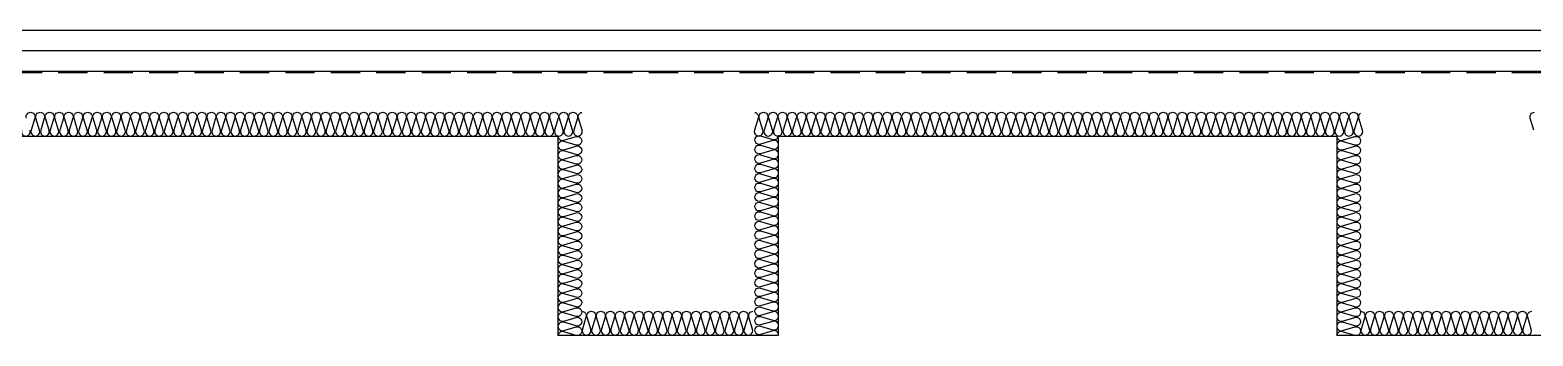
# Model space of a CAD drawing. Header units: millimetres. Extents: x 17311 to 801382, y -242618 to -104888.
# Drawn here: x 774210 to 781158, y -162744 to -161329 of the extents above; entities that cross this region are included whole.
import ezdxf

# ---------------------------------------------------------------- set-up
doc = ezdxf.new("R2010")
doc.units = ezdxf.units.MM
doc.header["$LTSCALE"] = 250
doc.linetypes.add('HID', pattern=[2.8, 1.8, -1])
for name, color, linetype in [('A-FIN', 6, 'Continuous'), ('A-FIN-8', 8, 'Continuous'), ('A-HAT-WIREMESH', 9, 'g_mesh'), ('A-WP', 1, 'HID'), ('ISL', 251, 'Continuous')]:
    doc.layers.add(name, color=color, linetype=linetype)
doc.styles.add('Gdim', font='')
doc.styles.get('Gdim').set_extended_font_data('Dotum')
doc.linetypes.add('g_mesh', pattern='A,10,-0.8,["X",Gdim,S=0.6,R=0,X=-0.15,Y=-0.3],-0.8', length=11.6)

msp = doc.modelspace()

# ---------------------------------------------------------------- linework, layer by layer
at = {"layer": 'A-FIN'}
msp.add_line((759668.7, -161329.5), (783751.7, -161329.5), dxfattribs=at)
at = {"layer": 'A-FIN-8'}
msp.add_line((784342.4, -161521.5), (759578.9, -161521.5), dxfattribs=at)
at = {"layer": 'A-HAT-WIREMESH', "ltscale": 0.6}
msp.add_line((784252.7, -161425.5), (759668.7, -161425.5), dxfattribs=at)
at = {"layer": 'A-WP', "ltscale": 0.3}
msp.add_line((784345.5, -161526.5), (759575.8, -161526.5), dxfattribs=at)
at = {"layer": 'ISL'}
msp.add_lwpolyline([(766870.7, -161819.5), (769450.7, -161819.5), (769450.7, -162739.5), (770470.7, -162739.5), (770470.7, -161819.5), (773050.7, -161819.5), (773050.7, -162739.5), (774070.7, -162739.5), (774070.7, -161819.5), (776650.7, -161819.5), (776650.7, -162739.5), (777670.7, -162739.5), (777670.7, -161819.5), (780250.7, -161819.5), (780250.7, -162739.5), (781270.7, -162739.5), (781270.7, -161819.5), (783950.7, -161819.5), (783950.7, -162539.5), (784670.7, -162539.5), (784670.7, -161589.5), (785560.7, -161589.5)], dxfattribs=at)
for points in [[(774193.3, -161736.1, -0.509267), (774212.7, -161709.5, -0.509267), (774232.1, -161736.1), (774215.3, -161792.8, 1.372593), (774254.1, -161792.8), (774237.3, -161736.1, -0.509267), (774256.7, -161709.5, -0.509267), (774276.1, -161736.1), (774259.3, -161792.8, 1.372593), (774298.1, -161792.8), (774281.3, -161736.1, -0.509267), (774300.7, -161709.5, -0.509267), (774320.1, -161736.1), (774303.3, -161792.8, 1.372593), (774342.1, -161792.8), (774325.3, -161736.1, -0.509267), (774344.7, -161709.5, -0.509267), (774364.1, -161736.1), (774347.3, -161792.8, 1.372593), (774386.1, -161792.8), (774369.3, -161736.1, -0.509267), (774388.7, -161709.5, -0.509267), (774408.1, -161736.1), (774391.3, -161792.8, 1.372593), (774430.1, -161792.8), (774413.3, -161736.1, -0.509267), (774432.7, -161709.5, -0.509267), (774452.1, -161736.1), (774435.3, -161792.8, 1.372593), (774474.1, -161792.8), (774457.3, -161736.1, -0.509267), (774476.7, -161709.5, -0.509267), (774496.1, -161736.1), (774479.3, -161792.8, 1.372593), (774518.1, -161792.8), (774501.3, -161736.1, -0.509267), (774520.7, -161709.5, -0.509267), (774540.1, -161736.1), (774523.3, -161792.8, 1.372593), (774562.1, -161792.8), (774545.3, -161736.1, -0.509267), (774564.7, -161709.5, -0.509267), (774584.1, -161736.1), (774567.3, -161792.8, 1.372593), (774606.1, -161792.8), (774589.3, -161736.1, -0.509267), (774608.7, -161709.5, -0.509267), (774628.1, -161736.1), (774611.3, -161792.8, 1.372593), (774650.1, -161792.8), (774633.3, -161736.1, -0.509267), (774652.7, -161709.5, -0.509267), (774672.1, -161736.1), (774655.3, -161792.8, 1.372593), (774694.1, -161792.8), (774677.3, -161736.1, -0.509267), (774696.7, -161709.5, -0.509267), (774716.1, -161736.1), (774699.3, -161792.8, 1.372593), (774738.1, -161792.8), (774721.3, -161736.1, -0.509267), (774740.7, -161709.5, -0.509267), (774760.1, -161736.1), (774743.3, -161792.8, 1.372593), (774782.1, -161792.8), (774765.3, -161736.1, -0.509267), (774784.7, -161709.5, -0.509267), (774804.1, -161736.1), (774787.3, -161792.8, 1.372593), (774826.1, -161792.8), (774809.3, -161736.1, -0.509267), (774828.7, -161709.5, -0.509267), (774848.1, -161736.1), (774831.3, -161792.8, 1.372593), (774870.1, -161792.8), (774853.3, -161736.1, -0.509267), (774872.7, -161709.5, -0.509267), (774892.1, -161736.1), (774875.3, -161792.8, 1.372593), (774914.1, -161792.8), (774897.3, -161736.1, -0.509267), (774916.7, -161709.5, -0.509267), (774936.1, -161736.1), (774919.3, -161792.8, 1.372593), (774958.1, -161792.8), (774941.3, -161736.1, -0.509267), (774960.7, -161709.5, -0.509267), (774980.1, -161736.1), (774963.3, -161792.8, 1.372593), (775002.1, -161792.8), (774985.3, -161736.1, -0.509267), (775004.7, -161709.5, -0.509267), (775024.1, -161736.1), (775007.3, -161792.8, 1.372593), (775046.1, -161792.8), (775029.3, -161736.1, -0.509267), (775048.7, -161709.5, -0.509267), (775068.1, -161736.1), (775051.3, -161792.8, 1.372593), (775090.1, -161792.8), (775073.3, -161736.1, -0.509267), (775092.7, -161709.5, -0.509267), (775112.1, -161736.1), (775095.3, -161792.8, 1.372593), (775134.1, -161792.8), (775117.3, -161736.1, -0.509267), (775136.7, -161709.5, -0.509267), (775156.1, -161736.1), (775139.3, -161792.8, 1.372593), (775178.1, -161792.8), (775161.3, -161736.1, -0.509267), (775180.7, -161709.5, -0.509267), (775200.1, -161736.1), (775183.3, -161792.8, 1.372593), (775222.1, -161792.8), (775205.3, -161736.1, -0.509267), (775224.7, -161709.5, -0.509267), (775244.1, -161736.1), (775227.3, -161792.8, 1.372593), (775266.1, -161792.8), (775249.3, -161736.1, -0.509267), (775268.7, -161709.5, -0.509267), (775288.1, -161736.1), (775271.3, -161792.8, 1.372593), (775310.1, -161792.8), (775293.3, -161736.1, -0.509267), (775312.7, -161709.5, -0.509267), (775332.1, -161736.1), (775315.3, -161792.8, 1.372593), (775354.1, -161792.8), (775337.3, -161736.1, -0.509267), (775356.7, -161709.5, -0.509267), (775376.1, -161736.1), (775359.3, -161792.8, 1.372593), (775398.1, -161792.8), (775381.3, -161736.1, -0.509267), (775400.7, -161709.5, -0.509267), (775420.1, -161736.1), (775403.3, -161792.8, 1.372593), (775442.1, -161792.8), (775425.3, -161736.1, -0.509267), (775444.7, -161709.5, -0.509267), (775464.1, -161736.1), (775447.3, -161792.8, 1.372593), (775486.1, -161792.8), (775469.3, -161736.1, -0.509267), (775488.7, -161709.5, -0.509267), (775508.1, -161736.1), (775491.3, -161792.8, 1.372593), (775530.1, -161792.8), (775513.3, -161736.1, -0.509267), (775532.7, -161709.5, -0.509267), (775552.1, -161736.1), (775535.3, -161792.8, 1.372593), (775574.1, -161792.8), (775557.3, -161736.1, -0.509267), (775576.7, -161709.5, -0.509267), (775596.1, -161736.1), (775579.3, -161792.8, 1.372593), (775618.1, -161792.8), (775601.3, -161736.1, -0.509267), (775620.7, -161709.5, -0.509267), (775640.1, -161736.1), (775623.3, -161792.8, 1.372593), (775662.1, -161792.8), (775645.3, -161736.1, -0.509267), (775664.7, -161709.5, -0.509267), (775684.1, -161736.1), (775667.3, -161792.8, 1.372593), (775706.1, -161792.8), (775689.3, -161736.1, -0.509267), (775708.7, -161709.5, -0.509267), (775728.1, -161736.1), (775711.3, -161792.8, 1.372593), (775750.1, -161792.8), (775733.3, -161736.1, -0.509267), (775752.7, -161709.5, -0.509267), (775772.1, -161736.1), (775755.3, -161792.8, 1.372593), (775794.1, -161792.8), (775777.3, -161736.1, -0.509267), (775796.7, -161709.5, -0.509267), (775816.1, -161736.1), (775799.3, -161792.8, 1.372593), (775838.1, -161792.8), (775821.3, -161736.1, -0.509267), (775840.7, -161709.5, -0.509267), (775860.1, -161736.1), (775843.3, -161792.8, 1.372593), (775882.1, -161792.8), (775865.3, -161736.1, -0.509267), (775884.7, -161709.5, -0.509267), (775904.1, -161736.1), (775887.3, -161792.8, 1.372593), (775926.1, -161792.8), (775909.3, -161736.1, -0.509267), (775928.7, -161709.5, -0.509267), (775948.1, -161736.1), (775931.3, -161792.8, 1.372593), (775970.1, -161792.8), (775953.3, -161736.1, -0.509267), (775972.7, -161709.5, -0.509267), (775992.1, -161736.1), (775975.3, -161792.8, 1.372593), (776014.1, -161792.8), (775997.3, -161736.1, -0.509267), (776016.7, -161709.5, -0.509267), (776036.1, -161736.1), (776019.3, -161792.8, 1.372593), (776058.1, -161792.8), (776041.3, -161736.1, -0.509267), (776060.7, -161709.5, -0.509267), (776080.1, -161736.1), (776063.3, -161792.8, 1.372593), (776102.1, -161792.8), (776085.3, -161736.1, -0.509267), (776104.7, -161709.5, -0.509267), (776124.1, -161736.1), (776107.3, -161792.8, 1.372593), (776146.1, -161792.8), (776129.3, -161736.1, -0.509267), (776148.7, -161709.5, -0.509267), (776168.1, -161736.1), (776151.3, -161792.8, 1.372593), (776190.1, -161792.8), (776173.3, -161736.1, -0.509267), (776192.7, -161709.5, -0.509267), (776212.1, -161736.1), (776195.3, -161792.8, 1.372593), (776234.1, -161792.8), (776217.3, -161736.1, -0.509267), (776236.7, -161709.5, -0.509267), (776256.1, -161736.1), (776239.3, -161792.8, 1.372593), (776278.1, -161792.8), (776261.3, -161736.1, -0.509267), (776280.7, -161709.5, -0.509267), (776300.1, -161736.1), (776283.3, -161792.8, 1.372593), (776322.1, -161792.8), (776305.3, -161736.1, -0.509267), (776324.7, -161709.5, -0.509267), (776344.1, -161736.1), (776327.3, -161792.8, 1.372593), (776366.1, -161792.8), (776349.3, -161736.1, -0.509267), (776368.7, -161709.5, -0.509267), (776388.1, -161736.1), (776371.3, -161792.8, 1.372593), (776410.1, -161792.8), (776393.3, -161736.1, -0.509267), (776412.7, -161709.5, -0.509267), (776432.1, -161736.1), (776415.3, -161792.8, 1.372593), (776454.1, -161792.8), (776437.3, -161736.1, -0.509267), (776456.7, -161709.5, -0.509267), (776476.1, -161736.1), (776459.3, -161792.8, 1.372593), (776498.1, -161792.8), (776481.3, -161736.1, -0.509267), (776500.7, -161709.5, -0.509267), (776520.1, -161736.1), (776503.3, -161792.8, 1.372593), (776542.1, -161792.8), (776525.3, -161736.1, -0.509267), (776544.7, -161709.5, -0.509267), (776564.1, -161736.1), (776547.3, -161792.8, 1.372593), (776586.1, -161792.8), (776569.3, -161736.1, -0.509267), (776588.7, -161709.5, -0.509267), (776608.1, -161736.1), (776591.3, -161792.8, 1.372593), (776630.1, -161792.8), (776613.3, -161736.1, -0.509267), (776632.7, -161709.5, -0.509267), (776652.1, -161736.1), (776635.3, -161792.8, 1.372593), (776674.1, -161792.8), (776657.3, -161736.1, -0.509267), (776676.7, -161709.5, -0.509267), (776696.1, -161736.1), (776679.3, -161792.8, 1.372593), (776718.1, -161792.8), (776701.3, -161736.1, -0.509267), (776720.7, -161709.5, -0.509267), (776740.1, -161736.1), (776723.3, -161792.8, 1.372593), (776762.1, -161792.8), (776745.3, -161736.1, -0.448267), (776760.7, -161709.9, -0.448267)], [(777560.7, -161709.9, -0.448927), (777576.1, -161736.1), (777559.3, -161792.8, 1.372593), (777598.1, -161792.8), (777581.3, -161736.1, -0.509267), (777600.7, -161709.5, -0.509267), (777620.1, -161736.1), (777603.3, -161792.8, 1.372593), (777642.1, -161792.8), (777625.3, -161736.1, -0.509267), (777644.7, -161709.5, -0.509267), (777664.1, -161736.1), (777647.3, -161792.8, 1.372593), (777686.1, -161792.8), (777669.3, -161736.1, -0.509267), (777688.7, -161709.5, -0.509267), (777708.1, -161736.1), (777691.3, -161792.8, 1.372593), (777730.1, -161792.8), (777713.3, -161736.1, -0.509267), (777732.7, -161709.5, -0.509267), (777752.1, -161736.1), (777735.3, -161792.8, 1.372593), (777774.1, -161792.8), (777757.3, -161736.1, -0.509267), (777776.7, -161709.5, -0.509267), (777796.1, -161736.1), (777779.3, -161792.8, 1.372593), (777818.1, -161792.8), (777801.3, -161736.1, -0.509267), (777820.7, -161709.5, -0.509267), (777840.1, -161736.1), (777823.3, -161792.8, 1.372593), (777862.1, -161792.8), (777845.3, -161736.1, -0.509267), (777864.7, -161709.5, -0.509267), (777884.1, -161736.1), (777867.3, -161792.8, 1.372593), (777906.1, -161792.8), (777889.3, -161736.1, -0.509267), (777908.7, -161709.5, -0.509267), (777928.1, -161736.1), (777911.3, -161792.8, 1.372593), (777950.1, -161792.8), (777933.3, -161736.1, -0.509267), (777952.7, -161709.5, -0.509267), (777972.1, -161736.1), (777955.3, -161792.8, 1.372593), (777994.1, -161792.8), (777977.3, -161736.1, -0.509267), (777996.7, -161709.5, -0.509267), (778016.1, -161736.1), (777999.3, -161792.8, 1.372593), (778038.1, -161792.8), (778021.3, -161736.1, -0.509267), (778040.7, -161709.5, -0.509267), (778060.1, -161736.1), (778043.3, -161792.8, 1.372593), (778082.1, -161792.8), (778065.3, -161736.1, -0.509267), (778084.7, -161709.5, -0.509267), (778104.1, -161736.1), (778087.3, -161792.8, 1.372593), (778126.1, -161792.8), (778109.3, -161736.1, -0.509267), (778128.7, -161709.5, -0.509267), (778148.1, -161736.1), (778131.3, -161792.8, 1.372593), (778170.1, -161792.8), (778153.3, -161736.1, -0.509267), (778172.7, -161709.5, -0.509267), (778192.1, -161736.1), (778175.3, -161792.8, 1.372593), (778214.1, -161792.8), (778197.3, -161736.1, -0.509267), (778216.7, -161709.5, -0.509267), (778236.1, -161736.1), (778219.3, -161792.8, 1.372593), (778258.1, -161792.8), (778241.3, -161736.1, -0.509267), (778260.7, -161709.5, -0.509267), (778280.1, -161736.1), (778263.3, -161792.8, 1.372593), (778302.1, -161792.8), (778285.3, -161736.1, -0.509267), (778304.7, -161709.5, -0.509267), (778324.1, -161736.1), (778307.3, -161792.8, 1.372593), (778346.1, -161792.8), (778329.3, -161736.1, -0.509267), (778348.7, -161709.5, -0.509267), (778368.1, -161736.1), (778351.3, -161792.8, 1.372593), (778390.1, -161792.8), (778373.3, -161736.1, -0.509267), (778392.7, -161709.5, -0.509267), (778412.1, -161736.1), (778395.3, -161792.8, 1.372593), (778434.1, -161792.8), (778417.3, -161736.1, -0.509267), (778436.7, -161709.5, -0.509267), (778456.1, -161736.1), (778439.3, -161792.8, 1.372593), (778478.1, -161792.8), (778461.3, -161736.1, -0.509267), (778480.7, -161709.5, -0.509267), (778500.1, -161736.1), (778483.3, -161792.8, 1.372593), (778522.1, -161792.8), (778505.3, -161736.1, -0.509267), (778524.7, -161709.5, -0.509267), (778544.1, -161736.1), (778527.3, -161792.8, 1.372593), (778566.1, -161792.8), (778549.3, -161736.1, -0.509267), (778568.7, -161709.5, -0.509267), (778588.1, -161736.1), (778571.3, -161792.8, 1.372593), (778610.1, -161792.8), (778593.3, -161736.1, -0.509267), (778612.7, -161709.5, -0.509267), (778632.1, -161736.1), (778615.3, -161792.8, 1.372593), (778654.1, -161792.8), (778637.3, -161736.1, -0.509267), (778656.7, -161709.5, -0.509267), (778676.1, -161736.1), (778659.3, -161792.8, 1.372593), (778698.1, -161792.8), (778681.3, -161736.1, -0.509267), (778700.7, -161709.5, -0.509267), (778720.1, -161736.1), (778703.3, -161792.8, 1.372593), (778742.1, -161792.8), (778725.3, -161736.1, -0.509267), (778744.7, -161709.5, -0.509267), (778764.1, -161736.1), (778747.3, -161792.8, 1.372593), (778786.1, -161792.8), (778769.3, -161736.1, -0.509267), (778788.7, -161709.5, -0.509267), (778808.1, -161736.1), (778791.3, -161792.8, 1.372593), (778830.1, -161792.8), (778813.3, -161736.1, -0.509267), (778832.7, -161709.5, -0.509267), (778852.1, -161736.1), (778835.3, -161792.8, 1.372593), (778874.1, -161792.8), (778857.3, -161736.1, -0.509267), (778876.7, -161709.5, -0.509267), (778896.1, -161736.1), (778879.3, -161792.8, 1.372593), (778918.1, -161792.8), (778901.3, -161736.1, -0.509267), (778920.7, -161709.5, -0.509267), (778940.1, -161736.1), (778923.3, -161792.8, 1.372593), (778962.1, -161792.8), (778945.3, -161736.1, -0.509267), (778964.7, -161709.5, -0.509267), (778984.1, -161736.1), (778967.3, -161792.8, 1.372593), (779006.1, -161792.8), (778989.3, -161736.1, -0.509267), (779008.7, -161709.5, -0.509267), (779028.1, -161736.1), (779011.3, -161792.8, 1.372593), (779050.1, -161792.8), (779033.3, -161736.1, -0.509267), (779052.7, -161709.5, -0.509267), (779072.1, -161736.1), (779055.3, -161792.8, 1.372593), (779094.1, -161792.8), (779077.3, -161736.1, -0.509267), (779096.7, -161709.5, -0.509267), (779116.1, -161736.1), (779099.3, -161792.8, 1.372593), (779138.1, -161792.8), (779121.3, -161736.1, -0.509267), (779140.7, -161709.5, -0.509267), (779160.1, -161736.1), (779143.3, -161792.8, 1.372593), (779182.1, -161792.8), (779165.3, -161736.1, -0.509267), (779184.7, -161709.5, -0.509267), (779204.1, -161736.1), (779187.3, -161792.8, 1.372593), (779226.1, -161792.8), (779209.3, -161736.1, -0.509267), (779228.7, -161709.5, -0.509267), (779248.1, -161736.1), (779231.3, -161792.8, 1.372593), (779270.1, -161792.8), (779253.3, -161736.1, -0.509267), (779272.7, -161709.5, -0.509267), (779292.1, -161736.1), (779275.3, -161792.8, 1.372593), (779314.1, -161792.8), (779297.3, -161736.1, -0.509267), (779316.7, -161709.5, -0.509267), (779336.1, -161736.1), (779319.3, -161792.8, 1.372593), (779358.1, -161792.8), (779341.3, -161736.1, -0.509267), (779360.7, -161709.5, -0.509267), (779380.1, -161736.1), (779363.3, -161792.8, 1.372593), (779402.1, -161792.8), (779385.3, -161736.1, -0.509267), (779404.7, -161709.5, -0.509267), (779424.1, -161736.1), (779407.3, -161792.8, 1.372593), (779446.1, -161792.8), (779429.3, -161736.1, -0.509267), (779448.7, -161709.5, -0.509267), (779468.1, -161736.1), (779451.3, -161792.8, 1.372593), (779490.1, -161792.8), (779473.3, -161736.1, -0.509267), (779492.7, -161709.5, -0.509267), (779512.1, -161736.1), (779495.3, -161792.8, 1.372593), (779534.1, -161792.8), (779517.3, -161736.1, -0.509267), (779536.7, -161709.5, -0.509267), (779556.1, -161736.1), (779539.3, -161792.8, 1.372593), (779578.1, -161792.8), (779561.3, -161736.1, -0.509267), (779580.7, -161709.5, -0.509267), (779600.1, -161736.1), (779583.3, -161792.8, 1.372593), (779622.1, -161792.8), (779605.3, -161736.1, -0.509267), (779624.7, -161709.5, -0.509267), (779644.1, -161736.1), (779627.3, -161792.8, 1.372593), (779666.1, -161792.8), (779649.3, -161736.1, -0.509267), (779668.7, -161709.5, -0.509267), (779688.1, -161736.1), (779671.3, -161792.8, 1.372593), (779710.1, -161792.8), (779693.3, -161736.1, -0.509267), (779712.7, -161709.5, -0.509267), (779732.1, -161736.1), (779715.3, -161792.8, 1.372593), (779754.1, -161792.8), (779737.3, -161736.1, -0.509267), (779756.7, -161709.5, -0.509267), (779776.1, -161736.1), (779759.3, -161792.8, 1.372593), (779798.1, -161792.8), (779781.3, -161736.1, -0.509267), (779800.7, -161709.5, -0.509267), (779820.1, -161736.1), (779803.3, -161792.8, 1.372593), (779842.1, -161792.8), (779825.3, -161736.1, -0.509267), (779844.7, -161709.5, -0.509267), (779864.1, -161736.1), (779847.3, -161792.8, 1.372593), (779886.1, -161792.8), (779869.3, -161736.1, -0.509267), (779888.7, -161709.5, -0.509267), (779908.1, -161736.1), (779891.3, -161792.8, 1.372593), (779930.1, -161792.8), (779913.3, -161736.1, -0.509267), (779932.7, -161709.5, -0.509267), (779952.1, -161736.1), (779935.3, -161792.8, 1.372593), (779974.1, -161792.8), (779957.3, -161736.1, -0.509267), (779976.7, -161709.5, -0.509267), (779996.1, -161736.1), (779979.3, -161792.8, 1.372593), (780018.1, -161792.8), (780001.3, -161736.1, -0.509267), (780020.7, -161709.5, -0.509267), (780040.1, -161736.1), (780023.3, -161792.8, 1.372593), (780062.1, -161792.8), (780045.3, -161736.1, -0.509267), (780064.7, -161709.5, -0.509267), (780084.1, -161736.1), (780067.3, -161792.8, 1.372593), (780106.1, -161792.8), (780089.3, -161736.1, -0.509267), (780108.7, -161709.5, -0.509267), (780128.1, -161736.1), (780111.3, -161792.8, 1.372593), (780150.1, -161792.8), (780133.3, -161736.1, -0.509267), (780152.7, -161709.5, -0.509267), (780172.1, -161736.1), (780155.3, -161792.8, 1.372593), (780194.1, -161792.8), (780177.3, -161736.1, -0.509267), (780196.7, -161709.5, -0.509267), (780216.1, -161736.1), (780199.3, -161792.8, 1.372593), (780238.1, -161792.8), (780221.3, -161736.1, -0.509267), (780240.7, -161709.5, -0.509267), (780260.1, -161736.1), (780243.3, -161792.8, 1.372593), (780282.1, -161792.8), (780265.3, -161736.1, -0.509267), (780284.7, -161709.5, -0.509267), (780304.1, -161736.1), (780287.3, -161792.8, 1.372593), (780326.1, -161792.8), (780309.3, -161736.1, -0.509267), (780328.7, -161709.5, -0.509267), (780348.1, -161736.1), (780331.3, -161792.8, 1.372593), (780370.1, -161792.8), (780353.3, -161736.1, -0.32418), (780360.7, -161713.4, -0.32418)], [(781162.1, -161792.8), (781145.3, -161736.1, -0.509267), (781164.7, -161709.5, -0.509267)], [(774171.3, -161792.8, 1.372593), (774210.1, -161792.8)], [(776650.7, -161819.5, 0.509267), (776677.3, -161838.9), (776734, -161822.1, -1.372593), (776734, -161860.9), (776677.3, -161844.1, 0.509267), (776650.7, -161863.5, 0.509267), (776677.3, -161882.9), (776734, -161866.1, -1.372593), (776734, -161904.9), (776677.3, -161888.1, 0.509267), (776650.7, -161907.5, 0.509267), (776677.3, -161926.9), (776734, -161910.1, -1.372593), (776734, -161948.9), (776677.3, -161932.1, 0.509267), (776650.7, -161951.5, 0.509267), (776677.3, -161970.9), (776734, -161954.1, -1.372593), (776734, -161992.9), (776677.3, -161976.1, 0.509267), (776650.7, -161995.5, 0.509267), (776677.3, -162014.9), (776734, -161998.1, -1.372593), (776734, -162036.9), (776677.3, -162020.1, 0.509267), (776650.7, -162039.5, 0.509267), (776677.3, -162058.9), (776734, -162042.1, -1.372593), (776734, -162080.9), (776677.3, -162064.1, 0.509267), (776650.7, -162083.5, 0.509267), (776677.3, -162102.9), (776734, -162086.1, -1.372593), (776734, -162124.9), (776677.3, -162108.1, 0.509267), (776650.7, -162127.5, 0.509267), (776677.3, -162146.9), (776734, -162130.1, -1.372593), (776734, -162168.9), (776677.3, -162152.1, 0.509267), (776650.7, -162171.5, 0.509267), (776677.3, -162190.9), (776734, -162174.1, -1.372593), (776734, -162212.9), (776677.3, -162196.1, 0.509267), (776650.7, -162215.5, 0.509267), (776677.3, -162234.9), (776734, -162218.1, -1.372593), (776734, -162256.9), (776677.3, -162240.1, 0.509267), (776650.7, -162259.5, 0.509267), (776677.3, -162278.9), (776734, -162262.1, -1.372593), (776734, -162300.9), (776677.3, -162284.1, 0.509267), (776650.7, -162303.5, 0.509267), (776677.3, -162322.9), (776734, -162306.1, -1.372593), (776734, -162344.9), (776677.3, -162328.1, 0.509267), (776650.7, -162347.5, 0.509267), (776677.3, -162366.9), (776734, -162350.1, -1.372593), (776734, -162388.9), (776677.3, -162372.1, 0.509267), (776650.7, -162391.5, 0.509267), (776677.3, -162410.9), (776734, -162394.1, -1.372593), (776734, -162432.9), (776677.3, -162416.1, 0.509267), (776650.7, -162435.5, 0.509267), (776677.3, -162454.9), (776734, -162438.1, -1.372593), (776734, -162476.9), (776677.3, -162460.1, 0.509267), (776650.7, -162479.5, 0.509267), (776677.3, -162498.9), (776734, -162482.1, -1.372593), (776734, -162520.9), (776677.3, -162504.1, 0.509267), (776650.7, -162523.5, 0.509267), (776677.3, -162542.9), (776734, -162526.1, -1.372593), (776734, -162564.9), (776677.3, -162548.1, 0.509267), (776650.7, -162567.5, 0.509267), (776677.3, -162586.9), (776734, -162570.1, -1.372593), (776734, -162608.9), (776677.3, -162592.1, 0.509267), (776650.7, -162611.5, 0.509267), (776677.3, -162630.9), (776734, -162614.1, -1.372593), (776734, -162652.9), (776677.3, -162636.1, 0.509267), (776650.7, -162655.5, 0.509267), (776677.3, -162674.9), (776734, -162658.1, -1.372593), (776734, -162696.9), (776677.3, -162680.1, 0.509267), (776650.7, -162699.5, 0.509267), (776677.3, -162718.9), (776734, -162702.1, -1.372593), (776734, -162740.9), (776677.3, -162724.1, 0.509267), (776650.7, -162743.5)], [(777670.7, -162739.5, 0.509267), (777644, -162720), (777587.3, -162736.9, -1.372593), (777587.3, -162698), (777644, -162714.9, 0.509267), (777670.7, -162695.5, 0.509267), (777644, -162676), (777587.3, -162692.9, -1.372593), (777587.3, -162654), (777644, -162670.9, 0.509267), (777670.7, -162651.5, 0.509267), (777644, -162632), (777587.3, -162648.9, -1.372593), (777587.3, -162610), (777644, -162626.9, 0.509267), (777670.7, -162607.5, 0.509267), (777644, -162588), (777587.3, -162604.9, -1.372593), (777587.3, -162566), (777644, -162582.9, 0.509267), (777670.7, -162563.5, 0.509267), (777644, -162544), (777587.3, -162560.9, -1.372593), (777587.3, -162522), (777644, -162538.9, 0.509267), (777670.7, -162519.5, 0.509267), (777644, -162500), (777587.3, -162516.9, -1.372593), (777587.3, -162478), (777644, -162494.9, 0.509267), (777670.7, -162475.5, 0.509267), (777644, -162456), (777587.3, -162472.9, -1.372593), (777587.3, -162434), (777644, -162450.9, 0.509267), (777670.7, -162431.5, 0.509267), (777644, -162412), (777587.3, -162428.9, -1.372593), (777587.3, -162390), (777644, -162406.9, 0.509267), (777670.7, -162387.5, 0.509267), (777644, -162368), (777587.3, -162384.9, -1.372593), (777587.3, -162346), (777644, -162362.9, 0.509267), (777670.7, -162343.5, 0.509267), (777644, -162324), (777587.3, -162340.9, -1.372593), (777587.3, -162302), (777644, -162318.9, 0.509267), (777670.7, -162299.5, 0.509267), (777644, -162280), (777587.3, -162296.9, -1.372593), (777587.3, -162258), (777644, -162274.9, 0.509267), (777670.7, -162255.5, 0.509267), (777644, -162236), (777587.3, -162252.9, -1.372593), (777587.3, -162214), (777644, -162230.9, 0.509267), (777670.7, -162211.5, 0.509267), (777644, -162192), (777587.3, -162208.9, -1.372593), (777587.3, -162170), (777644, -162186.9, 0.509267), (777670.7, -162167.5, 0.509267), (777644, -162148), (777587.3, -162164.9, -1.372593), (777587.3, -162126), (777644, -162142.9, 0.509267), (777670.7, -162123.5, 0.509267), (777644, -162104), (777587.3, -162120.9, -1.372593), (777587.3, -162082), (777644, -162098.9, 0.509267), (777670.7, -162079.5, 0.509267), (777644, -162060), (777587.3, -162076.9, -1.372593), (777587.3, -162038), (777644, -162054.9, 0.509267), (777670.7, -162035.5, 0.509267), (777644, -162016), (777587.3, -162032.9, -1.372593), (777587.3, -161994), (777644, -162010.9, 0.509267), (777670.7, -161991.5, 0.509267), (777644, -161972), (777587.3, -161988.9, -1.372593), (777587.3, -161950), (777644, -161966.9, 0.509267), (777670.7, -161947.5, 0.509267), (777644, -161928), (777587.3, -161944.9, -1.372593), (777587.3, -161906), (777644, -161922.9, 0.509267), (777670.7, -161903.5, 0.509267), (777644, -161884), (777587.3, -161900.9, -1.372593), (777587.3, -161862), (777644, -161878.9, 0.509267), (777670.7, -161859.5, 0.509267), (777644, -161840), (777587.3, -161856.9, -1.372593), (777587.3, -161818), (777644, -161834.9, 0.509267), (777670.7, -161815.5)], [(780250.7, -161819.5, 0.509267), (780277.3, -161838.9), (780334, -161822.1, -1.372593), (780334, -161860.9), (780277.3, -161844.1, 0.509267), (780250.7, -161863.5, 0.509267), (780277.3, -161882.9), (780334, -161866.1, -1.372593), (780334, -161904.9), (780277.3, -161888.1, 0.509267), (780250.7, -161907.5, 0.509267), (780277.3, -161926.9), (780334, -161910.1, -1.372593), (780334, -161948.9), (780277.3, -161932.1, 0.509267), (780250.7, -161951.5, 0.509267), (780277.3, -161970.9), (780334, -161954.1, -1.372593), (780334, -161992.9), (780277.3, -161976.1, 0.509267), (780250.7, -161995.5, 0.509267), (780277.3, -162014.9), (780334, -161998.1, -1.372593), (780334, -162036.9), (780277.3, -162020.1, 0.509267), (780250.7, -162039.5, 0.509267), (780277.3, -162058.9), (780334, -162042.1, -1.372593), (780334, -162080.9), (780277.3, -162064.1, 0.509267), (780250.7, -162083.5, 0.509267), (780277.3, -162102.9), (780334, -162086.1, -1.372593), (780334, -162124.9), (780277.3, -162108.1, 0.509267), (780250.7, -162127.5, 0.509267), (780277.3, -162146.9), (780334, -162130.1, -1.372593), (780334, -162168.9), (780277.3, -162152.1, 0.509267), (780250.7, -162171.5, 0.509267), (780277.3, -162190.9), (780334, -162174.1, -1.372593), (780334, -162212.9), (780277.3, -162196.1, 0.509267), (780250.7, -162215.5, 0.509267), (780277.3, -162234.9), (780334, -162218.1, -1.372593), (780334, -162256.9), (780277.3, -162240.1, 0.509267), (780250.7, -162259.5, 0.509267), (780277.3, -162278.9), (780334, -162262.1, -1.372593), (780334, -162300.9), (780277.3, -162284.1, 0.509267), (780250.7, -162303.5, 0.509267), (780277.3, -162322.9), (780334, -162306.1, -1.372593), (780334, -162344.9), (780277.3, -162328.1, 0.509267), (780250.7, -162347.5, 0.509267), (780277.3, -162366.9), (780334, -162350.1, -1.372593), (780334, -162388.9), (780277.3, -162372.1, 0.509267), (780250.7, -162391.5, 0.509267), (780277.3, -162410.9), (780334, -162394.1, -1.372593), (780334, -162432.9), (780277.3, -162416.1, 0.509267), (780250.7, -162435.5, 0.509267), (780277.3, -162454.9), (780334, -162438.1, -1.372593), (780334, -162476.9), (780277.3, -162460.1, 0.509267), (780250.7, -162479.5, 0.509267), (780277.3, -162498.9), (780334, -162482.1, -1.372593), (780334, -162520.9), (780277.3, -162504.1, 0.509267), (780250.7, -162523.5, 0.509267), (780277.3, -162542.9), (780334, -162526.1, -1.372593), (780334, -162564.9), (780277.3, -162548.1, 0.509267), (780250.7, -162567.5, 0.509267), (780277.3, -162586.9), (780334, -162570.1, -1.372593), (780334, -162608.9), (780277.3, -162592.1, 0.509267), (780250.7, -162611.5, 0.509267), (780277.3, -162630.9), (780334, -162614.1, -1.372593), (780334, -162652.9), (780277.3, -162636.1, 0.509267), (780250.7, -162655.5, 0.509267), (780277.3, -162674.9), (780334, -162658.1, -1.372593), (780334, -162696.9), (780277.3, -162680.1, 0.509267), (780250.7, -162699.5, 0.509267), (780277.3, -162718.9), (780334, -162702.1, -1.372593), (780334, -162740.9), (780277.3, -162724.1, 0.509267), (780250.7, -162743.5)], [(776760.7, -162629.5, -0.509267), (776780.1, -162656.1), (776763.3, -162712.8, 1.372593), (776802.1, -162712.8), (776785.3, -162656.1, -0.509267), (776804.7, -162629.5, -0.509267), (776824.1, -162656.1), (776807.3, -162712.8, 1.372593), (776846.1, -162712.8), (776829.3, -162656.1, -0.509267), (776848.7, -162629.5, -0.509267), (776868.1, -162656.1), (776851.3, -162712.8, 1.372593), (776890.1, -162712.8), (776873.3, -162656.1, -0.509267), (776892.7, -162629.5, -0.509267), (776912.1, -162656.1), (776895.3, -162712.8, 1.372593), (776934.1, -162712.8), (776917.3, -162656.1, -0.509267), (776936.7, -162629.5, -0.509267), (776956.1, -162656.1), (776939.3, -162712.8, 1.372593), (776978.1, -162712.8), (776961.3, -162656.1, -0.509267), (776980.7, -162629.5, -0.509267), (777000.1, -162656.1), (776983.3, -162712.8, 1.372593), (777022.1, -162712.8), (777005.3, -162656.1, -0.509267), (777024.7, -162629.5, -0.509267), (777044.1, -162656.1), (777027.3, -162712.8, 1.372593), (777066.1, -162712.8), (777049.3, -162656.1, -0.509267), (777068.7, -162629.5, -0.509267), (777088.1, -162656.1), (777071.3, -162712.8, 1.372593), (777110.1, -162712.8), (777093.3, -162656.1, -0.509267), (777112.7, -162629.5, -0.509267), (777132.1, -162656.1), (777115.3, -162712.8, 1.372593), (777154.1, -162712.8), (777137.3, -162656.1, -0.509267), (777156.7, -162629.5, -0.509267), (777176.1, -162656.1), (777159.3, -162712.8, 1.372593), (777198.1, -162712.8), (777181.3, -162656.1, -0.509267), (777200.7, -162629.5, -0.509267), (777220.1, -162656.1), (777203.3, -162712.8, 1.372593), (777242.1, -162712.8), (777225.3, -162656.1, -0.509267), (777244.7, -162629.5, -0.509267), (777264.1, -162656.1), (777247.3, -162712.8, 1.372593), (777286.1, -162712.8), (777269.3, -162656.1, -0.509267), (777288.7, -162629.5, -0.509267), (777308.1, -162656.1), (777291.3, -162712.8, 1.372593), (777330.1, -162712.8), (777313.3, -162656.1, -0.509267), (777332.7, -162629.5, -0.509267), (777352.1, -162656.1), (777335.3, -162712.8, 1.372593), (777374.1, -162712.8), (777357.3, -162656.1, -0.509267), (777376.7, -162629.5, -0.509267), (777396.1, -162656.1), (777379.3, -162712.8, 1.372593), (777418.1, -162712.8), (777401.3, -162656.1, -0.509267), (777420.7, -162629.5, -0.509267), (777440.1, -162656.1), (777423.3, -162712.8, 1.372593), (777462.1, -162712.8), (777445.3, -162656.1, -0.509267), (777464.7, -162629.5, -0.509267), (777484.1, -162656.1), (777467.3, -162712.8, 1.372593), (777506.1, -162712.8), (777489.3, -162656.1, -0.509267), (777508.7, -162629.5, -0.509267), (777528.1, -162656.1), (777511.3, -162712.8, 1.372593), (777550.1, -162712.8), (777533.3, -162656.1, -0.509267), (777552.7, -162629.5)], [(780360.7, -162629.5, -0.509267), (780380.1, -162656.1), (780363.3, -162712.8, 1.372593), (780402.1, -162712.8), (780385.3, -162656.1, -0.509267), (780404.7, -162629.5, -0.509267), (780424.1, -162656.1), (780407.3, -162712.8, 1.372593), (780446.1, -162712.8), (780429.3, -162656.1, -0.509267), (780448.7, -162629.5, -0.509267), (780468.1, -162656.1), (780451.3, -162712.8, 1.372593), (780490.1, -162712.8), (780473.3, -162656.1, -0.509267), (780492.7, -162629.5, -0.509267), (780512.1, -162656.1), (780495.3, -162712.8, 1.372593), (780534.1, -162712.8), (780517.3, -162656.1, -0.509267), (780536.7, -162629.5, -0.509267), (780556.1, -162656.1), (780539.3, -162712.8, 1.372593), (780578.1, -162712.8), (780561.3, -162656.1, -0.509267), (780580.7, -162629.5, -0.509267), (780600.1, -162656.1), (780583.3, -162712.8, 1.372593), (780622.1, -162712.8), (780605.3, -162656.1, -0.509267), (780624.7, -162629.5, -0.509267), (780644.1, -162656.1), (780627.3, -162712.8, 1.372593), (780666.1, -162712.8), (780649.3, -162656.1, -0.509267), (780668.7, -162629.5, -0.509267), (780688.1, -162656.1), (780671.3, -162712.8, 1.372593), (780710.1, -162712.8), (780693.3, -162656.1, -0.509267), (780712.7, -162629.5, -0.509267), (780732.1, -162656.1), (780715.3, -162712.8, 1.372593), (780754.1, -162712.8), (780737.3, -162656.1, -0.509267), (780756.7, -162629.5, -0.509267), (780776.1, -162656.1), (780759.3, -162712.8, 1.372593), (780798.1, -162712.8), (780781.3, -162656.1, -0.509267), (780800.7, -162629.5, -0.509267), (780820.1, -162656.1), (780803.3, -162712.8, 1.372593), (780842.1, -162712.8), (780825.3, -162656.1, -0.509267), (780844.7, -162629.5, -0.509267), (780864.1, -162656.1), (780847.3, -162712.8, 1.372593), (780886.1, -162712.8), (780869.3, -162656.1, -0.509267), (780888.7, -162629.5, -0.509267), (780908.1, -162656.1), (780891.3, -162712.8, 1.372593), (780930.1, -162712.8), (780913.3, -162656.1, -0.509267), (780932.7, -162629.5, -0.509267), (780952.1, -162656.1), (780935.3, -162712.8, 1.372593), (780974.1, -162712.8), (780957.3, -162656.1, -0.509267), (780976.7, -162629.5, -0.509267), (780996.1, -162656.1), (780979.3, -162712.8, 1.372593), (781018.1, -162712.8), (781001.3, -162656.1, -0.509267), (781020.7, -162629.5, -0.509267), (781040.1, -162656.1), (781023.3, -162712.8, 1.372593), (781062.1, -162712.8), (781045.3, -162656.1, -0.509267), (781064.7, -162629.5, -0.509267), (781084.1, -162656.1), (781067.3, -162712.8, 1.372593), (781106.1, -162712.8), (781089.3, -162656.1, -0.509267), (781108.7, -162629.5, -0.509267), (781128.1, -162656.1), (781111.3, -162712.8, 1.372593), (781150.1, -162712.8), (781133.3, -162656.1, -0.509267), (781152.7, -162629.5)]]:
    msp.add_lwpolyline(points, format="xyb", dxfattribs=at)

doc.saveas('drawing.dxf')
